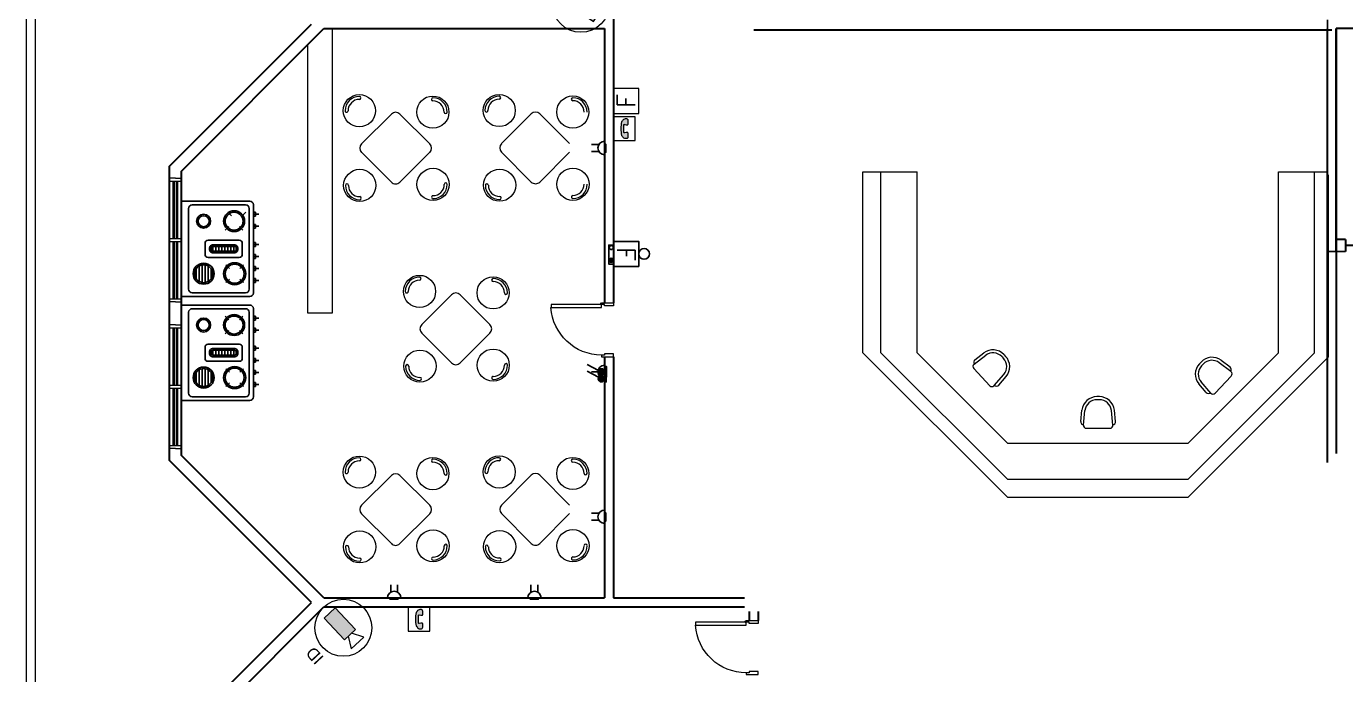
# Model space of a CAD drawing. Extents: x -15 to 148, y 313 to 399.
# Drawn here: x 5.32 to 27.23, y 337.8 to 348.56 of the extents above; entities that cross this region are included whole.
import ezdxf
from ezdxf.enums import TextEntityAlignment as Align

# ---------------------------------------------------------------- set-up
doc = ezdxf.new("R2010")
doc.units = 0
doc.header["$LTSCALE"] = 0.15
doc.linetypes.add('CENTERX2', pattern=[4, 2.5, -0.5, 0.5, -0.5])
doc.layers.get('0').update_dxf_attribs({"color": 252})
for name, color, linetype in [('0 BDH', 252, 'Continuous'), ('0 CCTV', 252, 'Continuous'), ('0 fire alarm', 252, 'Continuous'), ('0 NAMES', 252, 'Continuous'), ('0 sockets', 252, 'Continuous'), ('CCTV', 4, 'Continuous'), ('E- Power- SYM', 4, 'Continuous'), ('E-SOCK', 2, 'Continuous'), ('FIX', 252, 'Continuous'), ('grocol', 252, 'Continuous'), ('Lighting Swiches Layer', 4, 'Continuous'), ('WINDOW', 252, 'Continuous')]:
    doc.layers.add(name, color=color, linetype=linetype)
for name, color, linetype, lineweight in [('anal', 252, 'Continuous', 20), ('DOOR', 252, 'Continuous', 20), ('E-LT-CKT-NM', 7, 'Continuous', 30), ('FUR', 252, 'Continuous', 9), ('T-CCTV', 7, 'Continuous', 0), ('T-FIRE-B', 4, 'Continuous', 0), ('T-TEXT', 2, 'Continuous', 0), ('wall', 252, 'Continuous', 30)]:
    doc.layers.add(name, color=color, linetype=linetype, lineweight=lineweight)
doc.styles.add('SDC-TEXT-ARB', font='sdc-arb.shx')
doc.styles.add('TEXT-NFP', font='simplex.shx')
pattern_1 = [(0, (0, 0), (0, 6.985), [5.08, -1.905]), (90, (0, 0), (-6.985, 4e-16), [5.08, -1.905])]

# ---------------------------------------------------------------- blocks, each defined once
blk = doc.blocks.new('D90')
at = {"layer": 'DOOR'}
for points in [[(0.03, 0.2), (0.03, 1.04), (0.078, 1.04), (0.078, 0.2)], [(0.03, 0.2), (0, 0.2), (0, 0), (0.05, 0), (0.05, 0.15), (0.03, 0.15)], [(0.87, 0.2), (0.9, 0.2), (0.9, 0), (0.85, 0), (0.85, 0.15), (0.87, 0.15)]]:
    blk.add_lwpolyline(points, close=True, dxfattribs=at)
blk.add_circle((0.02, 0.21), 0.01, dxfattribs=at)
blk.add_arc((0.025, 0.197), 0.845, 0.2218, 86.3889, dxfattribs=at)
blk = doc.blocks.new('*X25')
at = {"color": 0}
for p, q in [((0.15, 0.538), (0.15, 0.667)), ((0.175, 0.529), (0.175, 0.676)), ((0.2, 0.529), (0.2, 0.676)), ((0.225, 0.538), (0.225, 0.667)), ((0.125, 0.561), (0.125, 0.644)), ((0.25, 0.562), (0.25, 0.643))]:
    blk.add_line(p, q, dxfattribs=at)
blk = doc.blocks.new('ARCH')
at = {"layer": 'anal'}
for p, q in [((5.325, 326.925), (5.325, 377.4)), ((5.475, 327.075), (5.475, 368.325)), ((19.212, 343.146), (19.212, 346.146)), ((19.212, 346.146), (20.112, 346.146)), ((19.512, 343.146), (19.512, 346.146)), ((20.112, 343.146), (20.112, 346.146)), ((26.112, 343.146), (26.112, 346.146)), ((26.112, 346.146), (26.937, 346.146)), ((26.712, 343.146), (26.712, 346.146)), ((26.937, 346.1), (26.937, 343.071)), ((7.8, 346.042), (7.7, 346.042)), ((7.7, 345.992), (7.9, 345.992)), ((7.76, 345.042), (7.76, 345.992)), ((7.785, 345.042), (7.785, 345.992)), ((7.8, 346.042), (7.9, 346.042)), ((7.8, 345.992), (7.9, 345.992)), ((7.815, 345.042), (7.815, 345.992)), ((7.84, 345.042), (7.84, 345.992)), ((7.7, 345.042), (7.9, 345.042)), ((7.7, 344.992), (7.9, 344.992)), ((7.76, 344.042), (7.76, 344.992)), ((7.785, 344.042), (7.785, 344.992)), ((7.815, 344.042), (7.815, 344.992)), ((7.84, 344.042), (7.84, 344.992)), ((7.9, 345.042), (7.9, 344.992)), ((7.7, 344.042), (7.9, 344.042)), ((7.8, 343.992), (7.7, 343.992)), ((7.8, 344.042), (7.9, 344.042)), ((7.8, 343.992), (7.9, 343.992)), ((7.8, 343.608), (7.7, 343.608)), ((7.7, 343.558), (7.9, 343.558)), ((7.76, 342.608), (7.76, 343.558)), ((7.785, 342.608), (7.785, 343.558)), ((7.8, 343.608), (7.9, 343.608)), ((7.8, 343.558), (7.9, 343.558)), ((7.815, 342.608), (7.815, 343.558)), ((7.84, 342.608), (7.84, 343.558)), ((21.612, 340.746), (19.212, 343.146)), ((21.612, 341.046), (19.512, 343.146)), ((20.112, 343.146), (21.612, 341.646)), ((24.612, 341.646), (26.112, 343.146)), ((26.712, 343.146), (24.612, 341.046)), ((24.612, 340.746), (26.937, 343.071)), ((7.7, 342.608), (7.9, 342.608)), ((7.7, 342.558), (7.9, 342.558)), ((7.76, 341.608), (7.76, 342.558)), ((7.785, 341.608), (7.785, 342.558)), ((7.815, 341.608), (7.815, 342.558)), ((7.84, 341.608), (7.84, 342.558)), ((7.9, 342.608), (7.9, 342.558)), ((7.7, 341.608), (7.9, 341.608)), ((7.8, 341.558), (7.7, 341.558)), ((7.8, 341.608), (7.9, 341.608)), ((7.8, 341.558), (7.9, 341.558)), ((21.612, 341.646), (24.612, 341.646)), ((21.612, 341.046), (24.612, 341.046)), ((21.612, 340.746), (24.612, 340.746))]:
    blk.add_line(p, q, dxfattribs=at)
at = {"layer": 'FIX', "ltscale": 1000}
for p, q in [((9.033, 345.662), (7.9, 345.662)), ((8.019, 345.54), (8.019, 344.2)), ((8.965, 345.6), (8.079, 345.6)), ((8.733, 345.417), (8.675, 345.476)), ((8.909, 345.417), (8.968, 345.476)), ((9.025, 344.2), (9.025, 345.54)), ((9.093, 344.138), (9.093, 345.602)), ((9.128, 345.476), (9.128, 345.411)), ((8.686, 345.241), (8.628, 345.182)), ((8.863, 345.241), (8.921, 345.182)), ((9.128, 345.276), (9.128, 345.211)), ((9.128, 344.976), (9.128, 344.911)), ((8.421, 344.91), (8.421, 344.83)), ((8.471, 344.91), (8.471, 344.83)), ((8.521, 344.91), (8.521, 344.83)), ((8.571, 344.91), (8.571, 344.83)), ((8.621, 344.91), (8.621, 344.83)), ((8.671, 344.91), (8.671, 344.83)), ((8.721, 344.91), (8.721, 344.83)), ((8.771, 344.91), (8.771, 344.83)), ((9.128, 344.776), (9.128, 344.711)), ((8.695, 344.545), (8.636, 344.604)), ((8.871, 344.545), (8.93, 344.604)), ((9.128, 344.576), (9.128, 344.511)), ((8.695, 344.369), (8.636, 344.31)), ((8.871, 344.369), (8.93, 344.31)), ((9.128, 344.376), (9.128, 344.311)), ((8.079, 344.14), (8.965, 344.14)), ((7.9, 344.078), (9.033, 344.078)), ((9.033, 343.937), (7.9, 343.937)), ((8.965, 343.876), (8.079, 343.876)), ((9.093, 342.414), (9.093, 343.877)), ((8.019, 343.816), (8.019, 342.475)), ((8.686, 343.693), (8.628, 343.751)), ((8.863, 343.693), (8.921, 343.751)), ((9.025, 342.475), (9.025, 343.816)), ((9.128, 343.752), (9.128, 343.687)), ((8.686, 343.516), (8.628, 343.458)), ((8.863, 343.516), (8.921, 343.458)), ((9.128, 343.552), (9.128, 343.487)), ((9.128, 343.252), (9.128, 343.187)), ((8.421, 343.186), (8.421, 343.106)), ((8.471, 343.186), (8.471, 343.106)), ((8.521, 343.186), (8.521, 343.106)), ((8.571, 343.186), (8.571, 343.106)), ((8.621, 343.186), (8.621, 343.106)), ((8.671, 343.186), (8.671, 343.106)), ((8.721, 343.186), (8.721, 343.106)), ((8.771, 343.186), (8.771, 343.106)), ((9.128, 343.052), (9.128, 342.987)), ((8.695, 342.821), (8.636, 342.879)), ((8.871, 342.821), (8.93, 342.879)), ((9.128, 342.852), (9.128, 342.787)), ((8.695, 342.644), (8.636, 342.586)), ((8.871, 342.644), (8.93, 342.586)), ((9.128, 342.652), (9.128, 342.587)), ((7.9, 342.354), (9.033, 342.354)), ((8.079, 342.415), (8.965, 342.415))]:
    blk.add_line(p, q, dxfattribs=at)
for points in [[(9.093, 345.476), (9.128, 345.476)], [(9.093, 345.444), (9.187, 345.444)], [(9.093, 345.411), (9.128, 345.411)], [(9.093, 345.276), (9.128, 345.276)], [(9.093, 345.244), (9.187, 345.244)], [(9.093, 345.211), (9.128, 345.211)], [(9.093, 344.976), (9.128, 344.976)], [(9.093, 344.944), (9.187, 344.944)], [(9.093, 344.911), (9.128, 344.911)], [(9.093, 344.776), (9.128, 344.776)], [(9.093, 344.744), (9.187, 344.744)], [(9.093, 344.711), (9.128, 344.711)], [(9.093, 344.576), (9.128, 344.576)], [(9.093, 344.544), (9.187, 344.544)], [(9.093, 344.511), (9.128, 344.511)], [(9.093, 344.376), (9.128, 344.376)], [(9.093, 344.344), (9.187, 344.344)], [(9.093, 344.311), (9.128, 344.311)], [(9.093, 343.752), (9.128, 343.752)], [(9.093, 343.719), (9.187, 343.719)], [(9.093, 343.687), (9.128, 343.687)], [(9.093, 343.552), (9.128, 343.552)], [(9.093, 343.519), (9.187, 343.519)], [(9.093, 343.487), (9.128, 343.487)], [(9.093, 343.252), (9.128, 343.252)], [(9.093, 343.219), (9.187, 343.219)], [(9.093, 343.187), (9.128, 343.187)], [(9.093, 343.052), (9.128, 343.052)], [(9.093, 343.019), (9.187, 343.019)], [(9.093, 342.987), (9.128, 342.987)], [(9.093, 342.852), (9.128, 342.852)], [(9.093, 342.819), (9.187, 342.819)], [(9.093, 342.787), (9.128, 342.787)], [(9.093, 342.652), (9.128, 342.652)], [(9.093, 342.619), (9.187, 342.619)], [(9.093, 342.587), (9.128, 342.587)]]:
    blk.add_lwpolyline(points, dxfattribs=at)
for points in [[(8.291, 344.962), (8.291, 344.777, 0.414214), (8.341, 344.727), (8.86, 344.727, 0.414214), (8.91, 344.777), (8.91, 344.962, 0.414214), (8.86, 345.012), (8.341, 345.012, 0.414214)], [(8.366, 344.887), (8.366, 344.853, 0.414214), (8.416, 344.803), (8.784, 344.803, 0.414214), (8.834, 344.853), (8.834, 344.887, 0.414214), (8.784, 344.937), (8.416, 344.937, 0.414214)], [(8.393, 344.887), (8.393, 344.853, 0.414214), (8.416, 344.83), (8.784, 344.83, 0.414214), (8.807, 344.853), (8.807, 344.887, 0.414214), (8.784, 344.91), (8.416, 344.91, 0.414214)], [(8.291, 343.238), (8.291, 343.053, 0.414214), (8.341, 343.003), (8.86, 343.003, 0.414214), (8.91, 343.053), (8.91, 343.238, 0.414214), (8.86, 343.288), (8.341, 343.288, 0.414214)], [(8.366, 343.163), (8.366, 343.129, 0.414214), (8.416, 343.079), (8.784, 343.079, 0.414214), (8.834, 343.129), (8.834, 343.163, 0.414214), (8.784, 343.213), (8.416, 343.213, 0.414214)], [(8.393, 343.163), (8.393, 343.129, 0.414214), (8.416, 343.106), (8.784, 343.106, 0.414214), (8.807, 343.129), (8.807, 343.163, 0.414214), (8.784, 343.186), (8.416, 343.186, 0.414214)]]:
    blk.add_lwpolyline(points, format="xyb", close=True, dxfattribs=at)
for centre, radius in [((8.268, 345.329), 0.116), ((8.268, 345.329), 0.0914), ((8.774, 345.329), 0.174), ((8.774, 345.329), 0.149), ((8.268, 344.457), 0.174), ((8.268, 344.457), 0.149), ((8.783, 344.457), 0.183), ((8.783, 344.457), 0.158), ((8.268, 343.605), 0.116), ((8.268, 343.605), 0.0914), ((8.774, 343.605), 0.174), ((8.774, 343.605), 0.149), ((8.268, 342.733), 0.174), ((8.268, 342.733), 0.149), ((8.783, 342.733), 0.183), ((8.783, 342.733), 0.158)]:
    blk.add_circle(centre, radius, dxfattribs=at)
for centre, start, end in [((9.033, 345.602), 0, 90), ((8.079, 345.54), 90, 180), ((8.965, 345.54), 0, 90), ((8.079, 344.2), 180, 270), ((8.965, 344.2), 270, 0), ((9.033, 344.138), 270, 0), ((8.079, 343.816), 90, 180), ((8.965, 343.816), 0, 90), ((9.033, 343.877), 0, 90), ((8.079, 342.475), 180, 270), ((8.965, 342.475), 270, 0), ((9.033, 342.414), 270, 0)]:
    blk.add_arc(centre, 0.06, start, end, dxfattribs=at)
at = {"layer": 'FUR'}
for p, q in [((10.4, 348.525), (10.4, 343.8)), ((10, 343.8), (10, 348.259)), ((10.89, 346.613), (11.385, 347.108)), ((11.526, 347.108), (12.021, 346.613)), ((13.212, 346.616), (13.707, 347.111)), ((13.849, 347.111), (14.344, 346.616)), ((11.385, 345.977), (10.89, 346.472)), ((12.021, 346.472), (11.526, 345.977)), ((13.707, 345.979), (13.212, 346.474)), ((14.344, 346.474), (13.849, 345.979)), ((11.89, 343.613), (12.385, 344.108)), ((12.526, 344.108), (13.021, 343.613)), ((10.4, 343.8), (10, 343.8)), ((12.385, 342.977), (11.89, 343.472)), ((13.021, 343.472), (12.526, 342.977)), ((21.059, 342.956), (21.253, 343.103)), ((21.073, 343.03), (21.223, 343.143)), ((21.519, 343.081), (21.547, 343.051)), ((21.555, 343.115), (21.583, 343.085)), ((25.31, 342.906), (25.16, 343.019)), ((21.321, 342.598), (21.053, 342.883)), ((21.395, 342.599), (21.553, 342.784)), ((24.828, 342.991), (24.8, 342.962)), ((24.864, 342.957), (24.836, 342.927)), ((25.324, 342.833), (25.13, 342.979)), ((21.469, 342.609), (21.591, 342.751)), ((24.914, 342.485), (24.792, 342.628)), ((24.988, 342.475), (24.83, 342.66)), ((25.062, 342.474), (25.33, 342.759)), ((23.14, 342.416), (23.099, 342.416)), ((23.14, 342.366), (23.099, 342.366)), ((22.83, 342.006), (22.85, 342.193)), ((22.874, 341.945), (22.9, 342.187)), ((23.365, 341.945), (23.339, 342.187)), ((23.408, 342.006), (23.388, 342.193)), ((22.924, 341.891), (23.315, 341.891)), ((10.89, 340.613), (11.385, 341.108)), ((11.526, 341.108), (12.021, 340.613)), ((13.212, 340.616), (13.707, 341.111)), ((13.849, 341.111), (14.344, 340.616)), ((11.385, 339.977), (10.89, 340.472)), ((12.021, 340.472), (11.526, 339.977)), ((13.707, 339.979), (13.212, 340.474)), ((14.344, 340.474), (13.849, 339.979))]:
    blk.add_line(p, q, dxfattribs=at)
for centre in [(10.853, 347.163), (12.074, 347.139), (13.175, 347.166), (14.397, 347.141), (10.859, 345.923), (12.076, 345.94), (13.182, 345.926), (14.399, 345.942), (11.853, 344.163), (13.074, 344.139), (11.859, 342.923), (13.076, 342.94), (10.853, 341.163), (12.074, 341.139), (13.175, 341.166), (14.397, 341.141), (10.859, 339.923), (12.076, 339.94), (13.182, 339.926), (14.399, 339.942)]:
    blk.add_circle(centre, 0.267, dxfattribs=at)
for centre, radius, start, end in [((10.853, 347.163), 0.237, 89.9577, 179.9577), ((10.853, 347.375), 0.025, 269.9577, 89.9577), ((13.175, 347.166), 0.237, 89.9577, 179.9577), ((13.176, 347.378), 0.025, 269.9577, 89.9577), ((14.397, 347.354), 0.025, 90, 270), ((14.397, 347.141), 0.237, 360, 90), ((10.64, 347.163), 0.025, 179.9577, 359.9577), ((10.853, 347.163), 0.187, 89.9577, 179.9577), ((12.074, 347.351), 0.025, 90, 270), ((12.074, 347.139), 0.237, 360, 90), ((12.074, 347.139), 0.187, 360, 90), ((12.963, 347.166), 0.025, 179.9577, 359.9577), ((13.175, 347.166), 0.187, 89.9577, 179.9577), ((14.397, 347.141), 0.187, 360, 90), ((11.455, 347.037), 0.1, 45, 135), ((12.287, 347.139), 0.025, 180, 360), ((13.778, 347.04), 0.1, 45, 135), ((10.96, 346.542), 0.1, 135, 225), ((11.95, 346.542), 0.1, 315, 45), ((13.283, 346.545), 0.1, 135, 225), ((10.647, 345.923), 0.025, 0, 180), ((10.859, 345.923), 0.237, 180, 270), ((10.859, 345.923), 0.187, 180, 270), ((11.455, 346.047), 0.1, 225, 315), ((12.076, 345.94), 0.237, 270.0423, 0.0423), ((12.076, 345.94), 0.187, 270.0423, 0.0423), ((12.288, 345.94), 0.025, 0.0423, 180.0423), ((12.969, 345.926), 0.025, 0, 180), ((13.182, 345.926), 0.237, 180, 270), ((13.182, 345.926), 0.187, 180, 270), ((13.778, 346.05), 0.1, 225, 315), ((14.399, 345.942), 0.187, 270.0423, 0.0423), ((14.399, 345.942), 0.237, 270.0423, 0.0423), ((10.859, 345.711), 0.025, 270, 90), ((12.076, 345.727), 0.025, 90.0423, 270.0423), ((13.182, 345.714), 0.025, 270, 90), ((14.399, 345.73), 0.025, 90.0423, 270.0423), ((11.853, 344.163), 0.237, 89.9577, 179.9577), ((11.853, 344.163), 0.187, 89.9577, 179.9577), ((11.853, 344.375), 0.025, 269.9577, 89.9577), ((13.074, 344.351), 0.025, 90, 270), ((13.074, 344.139), 0.237, 360, 90), ((13.074, 344.139), 0.187, 360, 90), ((11.64, 344.163), 0.025, 179.9577, 359.9577), ((12.455, 344.037), 0.1, 45, 135), ((13.287, 344.139), 0.025, 180, 360), ((11.96, 343.542), 0.1, 135, 225), ((12.95, 343.542), 0.1, 315, 45), ((21.103, 342.99), 0.05, 127.1117, 223.2547), ((21.373, 342.943), 0.25, 43.2547, 127.1117), ((21.373, 342.943), 0.2, 43.2547, 127.1117), ((21.401, 342.914), 0.2, 319.3977, 43.2547), ((21.401, 342.914), 0.25, 319.3977, 43.2547), ((25.01, 342.82), 0.25, 52.8883, 136.7453), ((25.01, 342.82), 0.2, 52.8883, 136.7453), ((11.647, 342.923), 0.025, 0, 180), ((11.859, 342.923), 0.237, 180, 270), ((11.859, 342.923), 0.187, 180, 270), ((12.455, 343.047), 0.1, 225, 315), ((13.076, 342.94), 0.237, 270.0423, 0.0423), ((13.076, 342.94), 0.187, 270.0423, 0.0423), ((13.288, 342.94), 0.025, 0.0423, 180.0423), ((21.09, 342.917), 0.05, 128.285, 223.2547), ((24.982, 342.79), 0.25, 136.7453, 220.6023), ((24.982, 342.79), 0.2, 136.7453, 220.6023), ((25.28, 342.866), 0.05, 316.7453, 52.8883), ((25.293, 342.793), 0.05, 316.7453, 51.715), ((11.859, 342.711), 0.025, 270, 90), ((13.076, 342.727), 0.025, 90.0423, 270.0423), ((21.357, 342.632), 0.05, 223.2547, 318.2244), ((21.431, 342.641), 0.05, 223.2547, 319.3977), ((23.099, 342.166), 0.25, 90, 173.857), ((23.099, 342.166), 0.2, 90, 173.857), ((23.14, 342.166), 0.25, 6.143, 90), ((23.14, 342.166), 0.2, 6.143, 90), ((24.952, 342.518), 0.05, 220.6023, 316.7453), ((25.026, 342.509), 0.05, 221.7756, 316.7453), ((22.88, 342.001), 0.05, 173.857, 270), ((22.924, 341.941), 0.05, 175.0303, 270), ((23.315, 341.941), 0.05, 270, 4.9697), ((23.359, 342.001), 0.05, 270, 6.143), ((10.853, 341.163), 0.237, 89.9577, 179.9577), ((10.853, 341.163), 0.187, 89.9577, 179.9577), ((10.853, 341.375), 0.025, 269.9577, 89.9577), ((12.074, 341.351), 0.025, 90, 270), ((12.074, 341.139), 0.237, 360, 90), ((12.074, 341.139), 0.187, 360, 90), ((13.175, 341.166), 0.237, 89.9577, 179.9577), ((13.175, 341.166), 0.187, 89.9577, 179.9577), ((13.176, 341.378), 0.025, 269.9577, 89.9577), ((14.397, 341.354), 0.025, 90, 270), ((14.397, 341.141), 0.237, 360, 90), ((14.397, 341.141), 0.187, 360, 90), ((10.64, 341.163), 0.025, 179.9577, 359.9577), ((11.455, 341.037), 0.1, 45, 135), ((12.287, 341.139), 0.025, 180, 360), ((12.963, 341.166), 0.025, 179.9577, 359.9577), ((13.778, 341.04), 0.1, 45, 135), ((14.609, 341.141), 0.025, 180, 360), ((10.96, 340.542), 0.1, 135, 225), ((11.95, 340.542), 0.1, 315, 45), ((13.283, 340.545), 0.1, 135, 225), ((10.647, 339.923), 0.025, 0, 180), ((11.455, 340.047), 0.1, 225, 315), ((12.076, 339.94), 0.237, 270.0423, 0.0423), ((12.076, 339.94), 0.187, 270.0423, 0.0423), ((12.288, 339.94), 0.025, 0.0423, 180.0423), ((12.969, 339.926), 0.025, 0, 180), ((13.778, 340.05), 0.1, 225, 315), ((14.399, 339.942), 0.187, 270.0423, 0.0423), ((14.399, 339.942), 0.237, 270.0423, 0.0423), ((14.611, 339.943), 0.025, 0.0423, 180.0423), ((10.859, 339.923), 0.237, 180, 270), ((10.859, 339.923), 0.187, 180, 270), ((10.859, 339.711), 0.025, 270, 90), ((12.076, 339.727), 0.025, 90.0423, 270.0423), ((13.182, 339.926), 0.237, 180, 270), ((13.182, 339.926), 0.187, 180, 270), ((13.182, 339.714), 0.025, 270, 90), ((14.399, 339.73), 0.025, 90.0423, 270.0423)]:
    blk.add_arc(centre, radius, start, end, dxfattribs=at)
at = {"layer": 'grocol', "ltscale": 0.5}
for p, q in [((26.927, 344.826), (26.927, 348.67)), ((27.068, 345.026), (27.068, 348.525)), ((27.068, 348.52), (27.068, 344.826)), ((27.068, 344.826), (26.927, 344.826))]:
    blk.add_line(p, q, dxfattribs=at)
at = {"layer": 'wall'}
for p, q in [((15.075, 349.696), (15.075, 343.976)), ((27, 348.7), (17.4, 348.7)), ((7.7, 346.241), (10.059, 348.6)), ((7.9, 346.159), (10.266, 348.525)), ((10.266, 348.525), (14.925, 348.525)), ((14.925, 348.525), (14.925, 343.976)), ((27, 348.5), (17.4, 348.5)), ((26.923, 348.52), (26.923, 341.323)), ((36.527, 348.525), (27.073, 348.525)), ((27.073, 348.52), (27.073, 341.47)), ((36.675, 348.525), (27.075, 348.525)), ((7.7, 341.359), (7.7, 346.241)), ((7.9, 341.441), (7.9, 346.159)), ((27.228, 345.026), (27.068, 345.026)), ((27.228, 345.026), (27.228, 344.826)), ((27.348, 344.926), (27.228, 344.926)), ((14.925, 343.076), (14.925, 339.075)), ((15.075, 343.076), (15.075, 339.075)), ((10.059, 339), (7.7, 341.359)), ((10.266, 339.075), (7.9, 341.441)), ((10.266, 339.075), (14.925, 339.075)), ((15.075, 339.075), (17.25, 339.075)), ((7.7, 336.641), (10.059, 339)), ((7.9, 336.559), (10.266, 338.925)), ((10.266, 338.925), (17.25, 338.925)), ((17.325, 338.85), (17.325, 338.702)), ((17.475, 338.85), (17.475, 338.702))]:
    blk.add_line(p, q, dxfattribs=at)
at = {"layer": 'WINDOW', "linetype": 'CENTERX2'}
blk.add_line((27.228, 344.826), (27.068, 344.826), dxfattribs=at)
at = {"layer": 'DOOR', "xscale": -1, "rotation": 90}
for p in [(15.075, 343.976), (17.475, 338.702)]:
    blk.add_blockref('D90', p, dxfattribs=at)
at = {"layer": 'FIX', "ltscale": 1000, "xscale": -2, "yscale": 2, "zscale": 2, "rotation": 180}
for p in [(7.893, 345.662), (7.893, 343.937)]:
    blk.add_blockref('*X25', p, dxfattribs=at)
blk = doc.blocks.new('*U163')
at = {"linetype": 'ByBlock'}
h = blk.add_hatch(dxfattribs=at)
h.set_pattern_fill('ANGLE', color=2)
h.set_pattern_definition([(0, (-301.6926, 2.516), (0, 6.985), [5.08, -1.905]), (90, (-301.6926, 2.516), (-6.985, 4e-16), [5.08, -1.905])])
h.paths.add_polyline_path([(87, -25, 1), (127, -25, 1)])
at = {"color": 6, "linetype": 'ByBlock'}
blk.add_lwpolyline([(-154, 0), (164, 0), (164, -52), (-154, -52)], close=True, dxfattribs=at)
for centre in [(-107, -25), (107, -25)]:
    blk.add_circle(centre, 20.1, dxfattribs=at)
at = {"layer": 'E-SOCK'}
for p, q in [((0, 200), (0, 395)), ((-300, 0), (300, 0))]:
    blk.add_line(p, q, dxfattribs=at)
blk.add_arc((0, 0), 200, 0, 180, dxfattribs=at)
blk = doc.blocks.new('s')
at = {"layer": '0 BDH', "linetype": 'ByBlock'}
h = blk.add_hatch(dxfattribs=at)
h.set_pattern_fill('ANGLE', color=2)
h.set_pattern_definition([(0, (-147.759, -393.318), (0, 6.985), [5.08, -1.905]), (90, (-147.759, -393.318), (-6.985, 4e-16), [5.08, -1.905])])
h.paths.add_polyline_path([(0.073, 0.002, 1), (0.054, 0.002, 1)])
at = {"layer": '0 BDH', "color": 6, "linetype": 'ByBlock'}
blk.add_lwpolyline([(-0.089, 0.015), (0.089, 0.015), (0.089, -0.015), (-0.089, -0.015)], close=True, dxfattribs=at)
for centre in [(-0.064, 0.002), (0.064, 0.002)]:
    blk.add_circle(centre, 0.00918, dxfattribs=at)
blk = doc.blocks.new('*U177')
at = {"layer": 'E-SOCK'}
for p, q in [((-0.077, -0.021), (-0.077, 0.142)), ((0.077, -0.021), (0.077, 0.142)), ((-0.223, -0.149), (0.223, -0.149))]:
    blk.add_line(p, q, dxfattribs=at)
blk.add_arc((0, -0.149), 0.149, 0, 180, dxfattribs=at)
at = {"layer": '0 BDH', "color": 6, "linetype": 'ByBlock'}
blk.add_blockref('s', (-0.005, -0.163), dxfattribs=at)
blk = doc.blocks.new('11')
at = {"layer": 'Lighting Swiches Layer'}
blk.add_hatch(color=256, dxfattribs=at).paths.add_polyline_path([(77310, 15167, 1), (77089, 15167, 1)])
blk.add_line((77251, 15264), (77455, 15654), dxfattribs=at)
blk.add_circle((77200, 15167), 110, dxfattribs=at)
blk = doc.blocks.new('switch one way one gang')
at = {"linetype": 'ByBlock'}
h = blk.add_hatch(dxfattribs=at)
h.set_pattern_fill('ANGLE', color=2)
h.set_pattern_definition(pattern_1)
h.paths.add_polyline_path([(0.098, -0.05, 1), (0.16, -0.05, 1)])
h = blk.add_hatch(dxfattribs=at)
h.set_pattern_fill('ANGLE', color=2)
h.set_pattern_definition(pattern_1)
h.paths.add_polyline_path([(0.16, -0.05, 1), (0.098, -0.05, 1)])
at = {"color": 6, "linetype": 'ByBlock'}
blk.add_lwpolyline([(-0.179, 0), (0.179, 0), (0.179, -0.095), (-0.179, -0.095)], close=True, dxfattribs=at)
for centre in [(-0.129, -0.05), (0.129, -0.05)]:
    blk.add_circle(centre, 0.0311, dxfattribs=at)
at = {"layer": 'E- Power- SYM', "xscale": 0.001626735360157606, "yscale": 0.001626735360157606, "zscale": 0.001626735360157606}
blk.add_blockref('11', (-125.583, -24.493), dxfattribs=at)
blk = doc.blocks.new('LEGEND_dwg_CCTV DOME-1155345-TELECOMMUNICATION LEGEND_ GENERAL NOTES _SYMBOLS _ ABBREVIATIONS')
at = {"layer": 'T-CCTV'}
blk.add_hatch(color=256, dxfattribs=at).paths.add_polyline_path([(255, -95), (-120, -95), (-120, 95), (255, 95)], flags=0)
at = {"layer": 'T-CCTV', "flags": 128}
for points in [[(-120, 28), (-262, 108), (-262, -108), (-120, -28)], [(255, -95), (255, 95), (-120, 95), (-120, -95), (255, -95)]]:
    blk.add_lwpolyline(points, dxfattribs=at)
at = {"layer": 'T-CCTV'}
blk.add_circle((0, 0), 358, dxfattribs=at)
blk = doc.blocks.new('ID CAMERA')
at = {"layer": 'CCTV', "color": 6, "xscale": 1.150579243575653, "yscale": 1.150579243575653, "zscale": 1.150579243575653}
blk.add_blockref('LEGEND_dwg_CCTV DOME-1155345-TELECOMMUNICATION LEGEND_ GENERAL NOTES _SYMBOLS _ ABBREVIATIONS', (-412, 0), dxfattribs=at)
at = {"layer": 'E-LT-CKT-NM', "color": 1, "style": 'SDC-TEXT-ARB'}
blk.add_attdef('ID', (-539, 492), '', height=326, dxfattribs=at)
blk = doc.blocks.new('*U151')
blk.add_lwpolyline([(-140, -280), (140, -280), (140, 0), (-140, 0)], close=True)
at = {"layer": 'T-TEXT', "style": 'TEXT-NFP'}
blk.add_attdef('F', text='', height=200, dxfattribs=at).set_placement((0, -140, 0), align=Align.MIDDLE)
blk = doc.blocks.new('*U140')
h = blk.add_hatch(color=256)
h.dxf.hatch_style = 1
edge = h.paths.add_edge_path()
edge.add_arc((33, 257), 14.1, 13.6021, 92.3161)
edge.add_line((32, 271), (11, 271))
edge.add_arc((13, 231), 40.2, 92.7442, 154.2215)
edge.add_arc((-28, 250), 4.89, 309.2722, 334.2215, ccw=False)
edge.add_arc((-64, 281), 52.1, 306.6096, 318.7251, ccw=False)
edge.add_arc((-30, 235), 4.89, 115.3605, 167.8134)
edge.add_arc((352, 152), 396, 167.8076, 180.2975)
edge.add_arc((348, 148), 392, 179.7012, 192.2669)
edge.add_arc((-30, 66), 4.89, 193.2566, 244.6491)
edge.add_arc((-67, 18), 54.9, 39.8251, 51.6228, ccw=False)
edge.add_arc((-28, 50), 4.89, 25.7785, 50.7278, ccw=False)
edge.add_arc((13, 69), 40.2, 205.7785, 267.2558)
edge.add_line((11, 29), (32, 29))
edge.add_arc((33, 43), 14.1, 267.6839, 346.3979)
edge.add_arc((-161, 67), 209, 352.6045, 365.9008)
edge.add_arc((13, 87), 34.4, 1.9401, 17.7739)
edge.add_arc((41, 96), 4.89, 18.4909, 87.0716)
edge.add_arc((30, 28), 74.3, 81.4234, 109.9904)
edge.add_arc((2, 102), 4.89, 250.3513, 295.2423, ccw=False)
edge.add_arc((1, 106), 8.65, 174.514, 266.9586, ccw=False)
edge.add_arc((-1022, 147), 1015, 357.7161, 360.1614)
edge.add_arc((-1022, 153), 1015, 359.8386, 362.2839)
edge.add_arc((3, 194), 10.1, 100.6325, 185.9952, ccw=False)
edge.add_arc((2, 200), 4.89, 64.7577, 109.6487, ccw=False)
edge.add_arc((33, 273), 75, 247.791, 276.6818)
edge.add_arc((41, 204), 4.89, 279.9761, 341.5091)
edge.add_arc((13, 213), 34.4, 342.2261, 358.0599)
edge.add_arc((-161, 233), 209, 354.0992, 367.3955)
for p, q in [((137, 300), (-137, 300)), ((-137, 300), (-137, 0)), ((137, 0), (137, 300)), ((-137, 0), (137, 0))]:
    blk.add_line(p, q)
blk.add_lwpolyline([(46, 260, 0.357628), (32, 271), (11, 271, 0.27487), (-23, 248, -0.109294), (-24, 247, -0.052913), (-33, 239, 0.232951), (-35, 236, 0.054551), (-44, 150, 0.054883), (-35, 65, 0.228078), (-33, 61, -0.051523), (-24, 53, -0.109294), (-23, 52, 0.27487), (11, 29), (32, 29, 0.357628), (46, 40, 0.058081), (47, 88, 0.069198), (45, 98, 0.308503), (41, 101, 0.125296), (4, 97, -0.198418), (1, 97, -0.426767), (-7, 107, 0.01067), (-7, 150, 0.01067), (-7, 193, -0.390702), (1, 204, -0.198418), (4, 204, 0.126732), (42, 199, 0.275132), (45, 202, 0.069198), (47, 212, 0.058081)], format="xyb", close=True)
blk = doc.blocks.new('*U126')
h = blk.add_hatch(color=256)
h.dxf.hatch_style = 1
edge = h.paths.add_edge_path()
edge.add_arc((33, 257), 14.1, 13.6021, 92.3161)
edge.add_line((32, 271), (11, 271))
edge.add_arc((13, 231), 40.2, 92.7442, 154.2215)
edge.add_arc((-28, 250), 4.89, 309.2722, 334.2215, ccw=False)
edge.add_arc((-64, 281), 52.1, 306.6096, 318.7251, ccw=False)
edge.add_arc((-30, 235), 4.89, 115.3605, 167.8134)
edge.add_arc((352, 152), 396, 167.8076, 180.2975)
edge.add_arc((348, 148), 392, 179.7012, 192.2669)
edge.add_arc((-30, 66), 4.89, 193.2566, 244.6491)
edge.add_arc((-67, 18), 54.9, 39.8251, 51.6228, ccw=False)
edge.add_arc((-28, 50), 4.89, 25.7785, 50.7278, ccw=False)
edge.add_arc((13, 69), 40.2, 205.7785, 267.2558)
edge.add_line((11, 29), (32, 29))
edge.add_arc((33, 43), 14.1, 267.6839, 346.3979)
edge.add_arc((-161, 67), 209, 352.6045, 365.9008)
edge.add_arc((13, 87), 34.4, 1.9401, 17.7739)
edge.add_arc((41, 96), 4.89, 18.4909, 87.0716)
edge.add_arc((30, 28), 74.3, 81.4234, 109.9904)
edge.add_arc((2, 102), 4.89, 250.3513, 295.2423, ccw=False)
edge.add_arc((1, 106), 8.65, 174.514, 266.9586, ccw=False)
edge.add_arc((-1022, 147), 1015, 357.7161, 360.1614)
edge.add_arc((-1022, 153), 1015, 359.8386, 362.2839)
edge.add_arc((3, 194), 10.1, 100.6325, 185.9952, ccw=False)
edge.add_arc((2, 200), 4.89, 64.7577, 109.6487, ccw=False)
edge.add_arc((33, 273), 75, 247.791, 276.6818)
edge.add_arc((41, 204), 4.89, 279.9761, 341.5091)
edge.add_arc((13, 213), 34.4, 342.2261, 358.0599)
edge.add_arc((-161, 233), 209, 354.0992, 367.3955)
for p, q in [((137, 300), (-137, 300)), ((-137, 300), (-137, 0)), ((137, 0), (137, 300)), ((-137, 0), (137, 0))]:
    blk.add_line(p, q)
blk.add_lwpolyline([(46, 260, 0.357628), (32, 271), (11, 271, 0.27487), (-23, 248, -0.109294), (-24, 247, -0.052913), (-33, 239, 0.232951), (-35, 236, 0.054551), (-44, 150, 0.054883), (-35, 65, 0.228078), (-33, 61, -0.051523), (-24, 53, -0.109294), (-23, 52, 0.27487), (11, 29), (32, 29, 0.357628), (46, 40, 0.058081), (47, 88, 0.069198), (45, 98, 0.308503), (41, 101, 0.125296), (4, 97, -0.198418), (1, 97, -0.426767), (-7, 107, 0.01067), (-7, 150, 0.01067), (-7, 193, -0.390702), (1, 204, -0.198418), (4, 204, 0.126732), (42, 199, 0.275132), (45, 202, 0.069198), (47, 212, 0.058081)], format="xyb", close=True)
blk = doc.blocks.new('*U213')
at = {"linetype": 'ByBlock'}
h = blk.add_hatch(dxfattribs=at)
h.set_pattern_fill('ANGLE', color=2)
h.set_pattern_definition(pattern_1)
h.paths.add_polyline_path([(49, -27, 1), (94, -27, 1)])
at = {"color": 2}
blk.add_lwpolyline([(-140, 0), (140, 0), (140, 280), (-140, 280)], close=True, dxfattribs=at)
at = {"color": 6, "linetype": 'ByBlock'}
blk.add_lwpolyline([(-98, 0), (113, 0), (113, -55), (-98, -55)], close=True, dxfattribs=at)
at = {"color": 2}
blk.add_circle((0, 340), 60, dxfattribs=at)
at = {"color": 6, "linetype": 'ByBlock'}
for centre in [(-71, -27), (71, -27)]:
    blk.add_circle(centre, 22.5, dxfattribs=at)
at = {"layer": 'T-TEXT', "color": 2, "style": 'TEXT-NFP'}
blk.add_attdef('F', text='', height=200, dxfattribs=at).set_placement((0, 140, 0), align=Align.MIDDLE)

msp = doc.modelspace()

# ---------------------------------------------------------------- block references
at = {"layer": '0 CCTV', "color": 2}
ref = msp.add_blockref('ID CAMERA', (14.925, 348.675), dxfattribs=dict(at, xscale=0.001147, yscale=0.001147, zscale=0.001147, rotation=326.376818407773))
ref.add_attrib('ID', 'ID', (14.722, 349.488), dxfattribs={"layer": 'E-LT-CKT-NM', "color": 1, "height": 0.2, "rotation": 326.3768, "style": 'SDC-TEXT-ARB'})
ref = msp.add_blockref('ID CAMERA', (10.266, 338.925), dxfattribs=dict(at, xscale=0.001147, yscale=0.001147, zscale=0.001147, rotation=133.007109468813))
ref.add_attrib('ID', 'ID', (10.276, 338.088), dxfattribs={"layer": 'E-LT-CKT-NM', "color": 1, "height": 0.2, "rotation": 133.0071, "style": 'SDC-TEXT-ARB'})
at = {"layer": '0 fire alarm', "color": 3, "xscale": 0.001488, "yscale": 0.001488, "zscale": 0.001488, "rotation": 270}
msp.add_blockref('*U213', (15.075, 344.786), dxfattribs=at).add_auto_attribs({'F': 'F'})
at = {"layer": '0 NAMES', "color": 6, "linetype": 'ByBlock', "xscale": 0.3, "yscale": 0.3, "zscale": 0.3, "rotation": 90}
for p in [(14.925, 342.826), (14.925, 342.714)]:
    msp.add_blockref('switch one way one gang', p, dxfattribs=at)
at = {"layer": '0 sockets', "color": 3}
msp.add_blockref('ARCH', (0, 0), dxfattribs=at)
at = {"layer": '0 sockets', "color": 3, "rotation": 90}
for name, p, xscale, yscale, zscale in [('*U177', (14.814, 346.544), 0.75, 0.75, 0.75), ('*U163', (14.925, 342.826), 0.0005570000000000001, 0.0005570000000000001, 0.0005570000000000001), ('*U177', (14.814, 340.422), 0.75, 0.75, 0.75)]:
    msp.add_blockref(name, p, dxfattribs=dict(at, xscale=xscale, yscale=yscale, zscale=zscale))
at = {"layer": '0 sockets', "color": 3, "xscale": 0.75, "yscale": 0.75, "zscale": 0.75}
for p in [(11.431, 339.186), (13.76, 339.186)]:
    msp.add_blockref('*U177', p, dxfattribs=at)
at = {"layer": 'T-FIRE-B', "xscale": 0.001487761816891826, "yscale": 0.001487761816891826, "zscale": 0.001487761816891826, "rotation": 90}
msp.add_blockref('*U151', (15.075, 347.325), dxfattribs=at).add_auto_attribs({'F': 'F'})
at = {"layer": 'T-FIRE-B', "xscale": 0.001326103487042799, "yscale": 0.001326103487042799, "zscale": 0.001326103487042799}
for name, p in [('*U140', (15.253, 346.666)), ('*U126', (11.843, 338.523))]:
    msp.add_blockref(name, p, dxfattribs=at)

doc.saveas('drawing.dxf')
